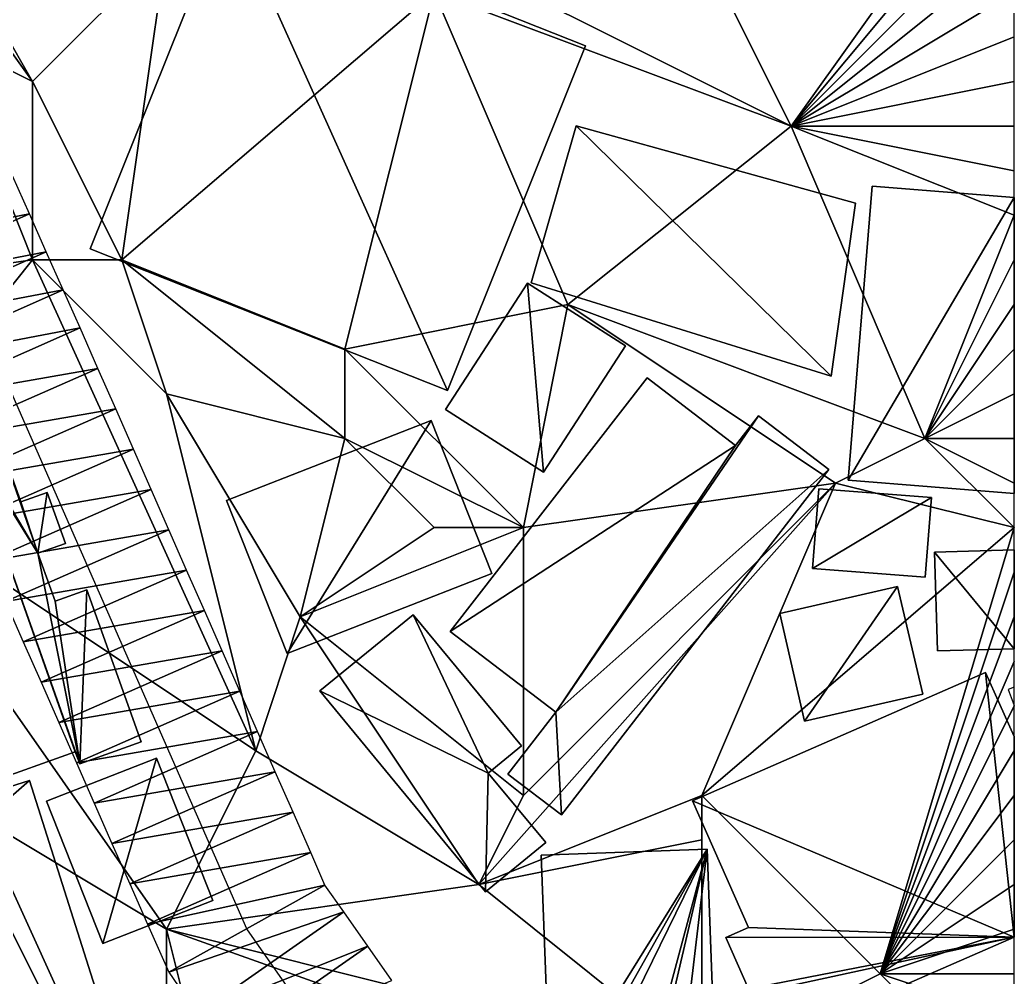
# Model space of a CAD drawing. Header units: metres. Extents: x 891 to 1103, y -901 to 900.
# Drawn here: x 1055.43 to 1100, y -344.15 to -301.24 of the extents above; entities that cross this region are included whole.
import ezdxf

# ---------------------------------------------------------------- set-up
doc = ezdxf.new("R2010")
doc.units = ezdxf.units.M
for name, color, linetype in [('OSM_BUILDING_FOOTPRINTS', 7, 'CONTINUOUS'), ('OSM_BUILDING_ROOFS', 1, 'CONTINUOUS'), ('OSM_BUILDING_WALLS', 8, 'CONTINUOUS'), ('OSM_ROAD_AXES', 2, 'CONTINUOUS'), ('OSM_ROAD_SURFACE', 9, 'CONTINUOUS'), ('OSM_TERRAIN', 3, 'CONTINUOUS')]:
    doc.layers.add(name, color=color, linetype=linetype)

msp = doc.modelspace()

# ---------------------------------------------------------------- linework, layer by layer
at = {"layer": 'OSM_BUILDING_FOOTPRINTS'}
for points in [[(1080.782, -302.397, 5.845), (1074.592, -317.846, 5.845), (1058.586, -311.509, 5.845), (1064.777, -296.06, 5.845), (1080.782, -302.397, 5.845)], [(1092.886, -309.453, 6.41), (1091.803, -317.216, 6.41), (1078.35, -313.025, 6.41), (1080.362, -305.991, 6.41), (1092.886, -309.453, 6.41)], [(1100, -309.202, 6.253), (1093.638, -308.69, 6.253), (1092.565, -321.872, 6.253), (1100, -322.47, 6.253)], [(1078.185, -313.036, 6.182), (1074.504, -318.698, 6.182), (1078.903, -321.518, 6.182), (1082.584, -315.856, 6.182), (1078.185, -313.036, 6.182)], [(1083.545, -317.282, 6.061), (1087.514, -320.313, 6.061), (1088.542, -318.986, 6.061), (1091.692, -321.397, 6.061), (1079.709, -336.868, 6.061), (1077.311, -335.043, 6.061), (1079.455, -332.278, 6.061), (1074.724, -328.662, 6.061), (1083.545, -317.282, 6.061)], [(1048.815, -321.064, 5.031), (1052.816, -319.648, 5.031), (1052.562, -318.952, 5.031), (1053.9, -318.476, 5.031), (1055.469, -322.845, 5.031), (1056.652, -322.424, 5.031), (1057.47, -324.703, 5.031), (1056.232, -325.145, 5.031), (1057.005, -327.301, 5.031), (1058.431, -326.793, 5.031), (1060.874, -333.605, 5.031), (1058.111, -334.589, 5.031), (1057.912, -334.047, 5.031), (1053.966, -335.452, 5.031), (1048.815, -321.064, 5.031)], [(1064.699, -322.778, 5.422), (1073.873, -319.195, 5.422), (1076.581, -326.052, 5.422), (1067.418, -329.635, 5.422), (1064.699, -322.778, 5.422)], [(1091.239, -322.259, 6.187), (1096.29, -322.646, 6.187), (1096.014, -326.218, 6.187), (1090.962, -325.831, 6.187), (1091.239, -322.259, 6.187)], [(1100, -329.425, 6.636), (1100, -324.997, 6.636), (1096.434, -325.101, 6.636), (1096.566, -329.525, 6.636)], [(1089.492, -327.855, 6.354), (1094.776, -326.639, 6.354), (1095.903, -331.46, 6.354), (1090.608, -332.677, 6.354), (1089.492, -327.855, 6.354)], [(1073.066, -327.91, 5.666), (1068.877, -331.316, 5.666), (1076.305, -340.329, 5.666), (1079.013, -338.118, 5.666), (1076.427, -334.999, 5.666), (1077.919, -333.782, 5.666), (1073.066, -327.91, 5.666)], [(1100, -342.354, 6.285), (1100, -333.365, 6.285), (1098.722, -330.487, 6.285), (1085.579, -336.238, 6.285), (1088.099, -341.922, 6.285), (1087.071, -342.375, 6.285), (1088.088, -344.676, 6.285), (1086.916, -345.195, 6.285), (1087.988, -347.606, 6.285)], [(1100, -331.157, 8.898), (1099.728, -331.261, 8.879), (1100, -331.971, 8.908)], [(1056.629, -336.259, 5.169), (1061.559, -334.335, 5.169), (1064.08, -340.716, 5.169), (1059.15, -342.64, 5.169), (1056.629, -336.259, 5.169)], [(1048.284, -339.234, 4.945), (1053.7, -337.21, 4.945), (1053.358, -336.126, 4.945), (1055.867, -335.341, 4.945), (1062.83, -357.282, 4.945), (1054.75, -359.815, 4.945), (1048.284, -339.234, 4.945)], [(1078.803, -338.682, 5.972), (1086.242, -338.405, 5.972), (1086.706, -350.99, 5.972), (1084.75, -351.057, 5.972), (1084.816, -352.716, 5.972), (1082.882, -352.793, 5.972), (1082.815, -351.178, 5.972), (1079.941, -351.289, 5.972), (1079.886, -349.696, 5.972), (1079.212, -349.718, 5.972), (1078.803, -338.682, 5.972)]]:
    msp.add_polyline3d(points, close=True, dxfattribs=at)
at = {"layer": 'OSM_BUILDING_ROOFS'}
for points in [[(1074.592, -317.846, 15.845), (1064.777, -296.06, 15.845), (1058.586, -311.509, 15.845)], [(1074.592, -317.846, 15.845), (1080.782, -302.397, 15.845), (1064.777, -296.06, 15.845)], [(1091.803, -317.216, 16.41), (1080.362, -305.991, 16.41), (1078.35, -313.025, 16.41)], [(1091.803, -317.216, 16.41), (1092.886, -309.453, 16.41), (1080.362, -305.991, 16.41)], [(1092.565, -321.872, 16.253), (1100, -309.202, 16.253), (1093.638, -308.69, 16.253)], [(1092.565, -321.872, 16.253), (1100, -322.47, 16.253), (1100, -309.202, 16.253)], [(1078.903, -321.518, 16.182), (1078.185, -313.036, 16.182), (1074.504, -318.698, 16.182)], [(1078.903, -321.518, 16.182), (1082.584, -315.856, 16.182), (1078.185, -313.036, 16.182)], [(1087.514, -320.313, 16.061), (1083.545, -317.282, 16.061), (1074.724, -328.662, 16.061)], [(1056.232, -325.145, 15.031), (1053.9, -318.476, 15.031), (1052.562, -318.952, 15.031)], [(1056.232, -325.145, 15.031), (1055.469, -322.845, 15.031), (1053.9, -318.476, 15.031)], [(1056.232, -325.145, 15.031), (1052.562, -318.952, 15.031), (1052.816, -319.648, 15.031)], [(1079.455, -332.278, 16.061), (1091.692, -321.397, 16.061), (1088.542, -318.986, 16.061)], [(1079.455, -332.278, 16.061), (1088.542, -318.986, 16.061), (1087.514, -320.313, 16.061)], [(1073.873, -319.195, 15.422), (1064.699, -322.778, 15.422), (1067.418, -329.635, 15.422)], [(1073.873, -319.195, 15.422), (1067.418, -329.635, 15.422), (1076.581, -326.052, 15.422)], [(1052.816, -319.648, 15.031), (1053.966, -335.452, 15.031), (1057.912, -334.047, 15.031)], [(1052.816, -319.648, 15.031), (1057.912, -334.047, 15.031), (1058.111, -334.589, 15.031)], [(1056.232, -325.145, 15.031), (1052.816, -319.648, 15.031), (1058.111, -334.589, 15.031)], [(1087.514, -320.313, 16.061), (1074.724, -328.662, 16.061), (1079.455, -332.278, 16.061)], [(1079.455, -332.278, 16.061), (1079.709, -336.868, 16.061), (1091.692, -321.397, 16.061)], [(1056.232, -325.145, 15.031), (1056.652, -322.424, 15.031), (1055.469, -322.845, 15.031)], [(1056.232, -325.145, 15.031), (1057.47, -324.703, 15.031), (1056.652, -322.424, 15.031)], [(1096.29, -322.646, 16.187), (1091.239, -322.259, 16.187), (1090.962, -325.831, 16.187)], [(1096.29, -322.646, 16.187), (1090.962, -325.831, 16.187), (1096.014, -326.218, 16.187)], [(1058.111, -334.589, 15.031), (1057.005, -327.301, 15.031), (1056.232, -325.145, 15.031)], [(1096.434, -325.101, 16.636), (1100, -329.425, 16.636), (1100, -324.997, 16.636)], [(1096.434, -325.101, 16.636), (1096.566, -329.525, 16.636), (1100, -329.425, 16.636)], [(1094.776, -326.639, 16.354), (1089.492, -327.855, 16.354), (1090.608, -332.677, 16.354)], [(1094.776, -326.639, 16.354), (1090.608, -332.677, 16.354), (1095.903, -331.46, 16.354)], [(1058.111, -334.589, 15.031), (1058.431, -326.793, 15.031), (1057.005, -327.301, 15.031)], [(1058.111, -334.589, 15.031), (1060.874, -333.605, 15.031), (1058.431, -326.793, 15.031)], [(1076.427, -334.999, 15.666), (1073.066, -327.91, 15.666), (1068.877, -331.316, 15.666)], [(1076.427, -334.999, 15.666), (1077.919, -333.782, 15.666), (1073.066, -327.91, 15.666)], [(1100, -342.354, 16.285), (1098.722, -330.487, 16.285), (1085.579, -336.238, 16.285)], [(1100, -342.354, 16.285), (1100, -333.365, 16.285), (1098.722, -330.487, 16.285)], [(1076.427, -334.999, 15.666), (1068.877, -331.316, 15.666), (1076.305, -340.329, 15.666)], [(1079.455, -332.278, 16.061), (1077.311, -335.043, 16.061), (1079.709, -336.868, 16.061)], [(1061.559, -334.335, 15.169), (1056.629, -336.259, 15.169), (1059.15, -342.64, 15.169)], [(1061.559, -334.335, 15.169), (1059.15, -342.64, 15.169), (1064.08, -340.716, 15.169)], [(1076.427, -334.999, 15.666), (1076.305, -340.329, 15.666), (1079.013, -338.118, 15.666)], [(1053.7, -337.21, 14.945), (1055.867, -335.341, 14.945), (1053.358, -336.126, 14.945)], [(1053.7, -337.21, 14.945), (1062.83, -357.282, 14.945), (1055.867, -335.341, 14.945)], [(1100, -342.354, 16.285), (1085.579, -336.238, 16.285), (1088.099, -341.922, 16.285)], [(1053.7, -337.21, 14.945), (1054.75, -359.815, 14.945), (1062.83, -357.282, 14.945)], [(1086.242, -338.405, 15.972), (1078.803, -338.682, 15.972), (1079.212, -349.718, 15.972)], [(1086.242, -338.405, 15.972), (1079.212, -349.718, 15.972), (1079.886, -349.696, 15.972)], [(1086.242, -338.405, 15.972), (1079.886, -349.696, 15.972), (1079.941, -351.289, 15.972)], [(1086.242, -338.405, 15.972), (1079.941, -351.289, 15.972), (1082.815, -351.178, 15.972)], [(1086.242, -338.405, 15.972), (1082.815, -351.178, 15.972), (1082.882, -352.793, 15.972)], [(1084.75, -351.057, 15.972), (1086.242, -338.405, 15.972), (1082.882, -352.793, 15.972)], [(1084.75, -351.057, 15.972), (1086.706, -350.99, 15.972), (1086.242, -338.405, 15.972)], [(1100, -342.354, 16.285), (1088.099, -341.922, 16.285), (1087.071, -342.375, 16.285)], [(1086.916, -345.195, 16.285), (1087.988, -347.606, 16.285), (1100, -342.354, 16.285)], [(1100, -342.354, 16.285), (1088.088, -344.676, 16.285), (1086.916, -345.195, 16.285)], [(1100, -342.354, 16.285), (1087.071, -342.375, 16.285), (1088.088, -344.676, 16.285)]]:
    msp.add_3dface(points, dxfattribs=at)
at = {"layer": 'OSM_BUILDING_WALLS'}
for points in [[(1064.777, -296.06, 5.845), (1058.586, -311.509, 5.845), (1058.586, -311.509, 15.845)], [(1064.777, -296.06, 5.845), (1058.586, -311.509, 15.845), (1064.777, -296.06, 15.845)], [(1080.782, -302.397, 5.845), (1064.777, -296.06, 5.845), (1064.777, -296.06, 15.845)], [(1080.782, -302.397, 5.845), (1064.777, -296.06, 15.845), (1080.782, -302.397, 15.845)], [(1074.592, -317.846, 5.845), (1080.782, -302.397, 5.845), (1080.782, -302.397, 15.845)], [(1074.592, -317.846, 5.845), (1080.782, -302.397, 15.845), (1074.592, -317.846, 15.845)], [(1080.362, -305.991, 6.41), (1078.35, -313.025, 6.41), (1078.35, -313.025, 16.41)], [(1080.362, -305.991, 6.41), (1078.35, -313.025, 16.41), (1080.362, -305.991, 16.41)], [(1092.886, -309.453, 6.41), (1080.362, -305.991, 6.41), (1080.362, -305.991, 16.41)], [(1092.886, -309.453, 6.41), (1080.362, -305.991, 16.41), (1092.886, -309.453, 16.41)], [(1093.638, -308.69, 6.253), (1092.565, -321.872, 6.253), (1092.565, -321.872, 16.253)], [(1093.638, -308.69, 6.253), (1092.565, -321.872, 16.253), (1093.638, -308.69, 16.253)], [(1100, -309.202, 6.253), (1093.638, -308.69, 6.253), (1093.638, -308.69, 16.253)], [(1100, -309.202, 6.253), (1093.638, -308.69, 16.253), (1100, -309.202, 16.253)], [(1100, -322.47, 6.253), (1100, -309.202, 6.253), (1100, -309.202, 16.253)], [(1100, -322.47, 6.253), (1100, -309.202, 16.253), (1100, -322.47, 16.253)], [(1091.803, -317.216, 6.41), (1092.886, -309.453, 6.41), (1092.886, -309.453, 16.41)], [(1091.803, -317.216, 6.41), (1092.886, -309.453, 16.41), (1091.803, -317.216, 16.41)], [(1058.586, -311.509, 5.845), (1074.592, -317.846, 5.845), (1074.592, -317.846, 15.845)], [(1058.586, -311.509, 5.845), (1074.592, -317.846, 15.845), (1058.586, -311.509, 15.845)], [(1078.185, -313.036, 6.182), (1074.504, -318.698, 6.182), (1074.504, -318.698, 16.182)], [(1078.185, -313.036, 6.182), (1074.504, -318.698, 16.182), (1078.185, -313.036, 16.182)], [(1082.584, -315.856, 6.182), (1078.185, -313.036, 6.182), (1078.185, -313.036, 16.182)], [(1082.584, -315.856, 6.182), (1078.185, -313.036, 16.182), (1082.584, -315.856, 16.182)], [(1078.35, -313.025, 6.41), (1091.803, -317.216, 6.41), (1091.803, -317.216, 16.41)], [(1078.35, -313.025, 6.41), (1091.803, -317.216, 16.41), (1078.35, -313.025, 16.41)], [(1078.903, -321.518, 6.182), (1082.584, -315.856, 6.182), (1082.584, -315.856, 16.182)], [(1078.903, -321.518, 6.182), (1082.584, -315.856, 16.182), (1078.903, -321.518, 16.182)], [(1083.545, -317.282, 6.061), (1074.724, -328.662, 6.061), (1074.724, -328.662, 16.061)], [(1083.545, -317.282, 6.061), (1074.724, -328.662, 16.061), (1083.545, -317.282, 16.061)], [(1087.514, -320.313, 6.061), (1083.545, -317.282, 6.061), (1083.545, -317.282, 16.061)], [(1087.514, -320.313, 6.061), (1083.545, -317.282, 16.061), (1087.514, -320.313, 16.061)], [(1055.469, -322.845, 5.031), (1053.9, -318.476, 5.031), (1053.9, -318.476, 15.031)], [(1055.469, -322.845, 5.031), (1053.9, -318.476, 15.031), (1055.469, -322.845, 15.031)], [(1074.504, -318.698, 6.182), (1078.903, -321.518, 6.182), (1078.903, -321.518, 16.182)], [(1074.504, -318.698, 6.182), (1078.903, -321.518, 16.182), (1074.504, -318.698, 16.182)], [(1088.542, -318.986, 6.061), (1087.514, -320.313, 6.061), (1087.514, -320.313, 16.061)], [(1088.542, -318.986, 6.061), (1087.514, -320.313, 16.061), (1088.542, -318.986, 16.061)], [(1091.692, -321.397, 6.061), (1088.542, -318.986, 6.061), (1088.542, -318.986, 16.061)], [(1091.692, -321.397, 6.061), (1088.542, -318.986, 16.061), (1091.692, -321.397, 16.061)], [(1073.873, -319.195, 5.422), (1064.699, -322.778, 5.422), (1064.699, -322.778, 15.422)], [(1073.873, -319.195, 5.422), (1064.699, -322.778, 15.422), (1073.873, -319.195, 15.422)], [(1076.581, -326.052, 5.422), (1073.873, -319.195, 5.422), (1073.873, -319.195, 15.422)], [(1076.581, -326.052, 5.422), (1073.873, -319.195, 15.422), (1076.581, -326.052, 15.422)], [(1079.709, -336.868, 6.061), (1091.692, -321.397, 6.061), (1091.692, -321.397, 16.061)], [(1079.709, -336.868, 6.061), (1091.692, -321.397, 16.061), (1079.709, -336.868, 16.061)], [(1092.565, -321.872, 6.253), (1100, -322.47, 6.253), (1100, -322.47, 16.253)], [(1092.565, -321.872, 6.253), (1100, -322.47, 16.253), (1092.565, -321.872, 16.253)], [(1056.652, -322.424, 5.031), (1055.469, -322.845, 5.031), (1055.469, -322.845, 15.031)], [(1056.652, -322.424, 5.031), (1055.469, -322.845, 15.031), (1056.652, -322.424, 15.031)], [(1057.47, -324.703, 5.031), (1056.652, -322.424, 5.031), (1056.652, -322.424, 15.031)], [(1057.47, -324.703, 5.031), (1056.652, -322.424, 15.031), (1057.47, -324.703, 15.031)], [(1091.239, -322.259, 6.187), (1090.962, -325.831, 6.187), (1090.962, -325.831, 16.187)], [(1091.239, -322.259, 6.187), (1090.962, -325.831, 16.187), (1091.239, -322.259, 16.187)], [(1096.29, -322.646, 6.187), (1091.239, -322.259, 6.187), (1091.239, -322.259, 16.187)], [(1096.29, -322.646, 6.187), (1091.239, -322.259, 16.187), (1096.29, -322.646, 16.187)], [(1096.014, -326.218, 6.187), (1096.29, -322.646, 6.187), (1096.29, -322.646, 16.187)], [(1096.014, -326.218, 6.187), (1096.29, -322.646, 16.187), (1096.014, -326.218, 16.187)], [(1064.699, -322.778, 5.422), (1067.418, -329.635, 5.422), (1067.418, -329.635, 15.422)], [(1064.699, -322.778, 5.422), (1067.418, -329.635, 15.422), (1064.699, -322.778, 15.422)], [(1056.232, -325.145, 5.031), (1057.47, -324.703, 5.031), (1057.47, -324.703, 15.031)], [(1056.232, -325.145, 5.031), (1057.47, -324.703, 15.031), (1056.232, -325.145, 15.031)], [(1057.005, -327.301, 5.031), (1056.232, -325.145, 5.031), (1056.232, -325.145, 15.031)], [(1057.005, -327.301, 5.031), (1056.232, -325.145, 15.031), (1057.005, -327.301, 15.031)], [(1100, -324.997, 6.636), (1096.434, -325.101, 6.636), (1096.434, -325.101, 16.636)], [(1100, -324.997, 6.636), (1096.434, -325.101, 16.636), (1100, -324.997, 16.636)], [(1096.434, -325.101, 6.636), (1096.566, -329.525, 6.636), (1096.566, -329.525, 16.636)], [(1096.434, -325.101, 6.636), (1096.566, -329.525, 16.636), (1096.434, -325.101, 16.636)], [(1100, -329.425, 6.636), (1100, -324.997, 6.636), (1100, -324.997, 16.636)], [(1100, -329.425, 6.636), (1100, -324.997, 16.636), (1100, -329.425, 16.636)], [(1067.418, -329.635, 5.422), (1076.581, -326.052, 5.422), (1076.581, -326.052, 15.422)], [(1067.418, -329.635, 5.422), (1076.581, -326.052, 15.422), (1067.418, -329.635, 15.422)], [(1090.962, -325.831, 6.187), (1096.014, -326.218, 6.187), (1096.014, -326.218, 16.187)], [(1090.962, -325.831, 6.187), (1096.014, -326.218, 16.187), (1090.962, -325.831, 16.187)], [(1094.776, -326.639, 6.354), (1089.492, -327.855, 6.354), (1089.492, -327.855, 16.354)], [(1094.776, -326.639, 6.354), (1089.492, -327.855, 16.354), (1094.776, -326.639, 16.354)], [(1095.903, -331.46, 6.354), (1094.776, -326.639, 6.354), (1094.776, -326.639, 16.354)], [(1095.903, -331.46, 6.354), (1094.776, -326.639, 16.354), (1095.903, -331.46, 16.354)], [(1058.431, -326.793, 5.031), (1057.005, -327.301, 5.031), (1057.005, -327.301, 15.031)], [(1058.431, -326.793, 5.031), (1057.005, -327.301, 15.031), (1058.431, -326.793, 15.031)], [(1060.874, -333.605, 5.031), (1058.431, -326.793, 5.031), (1058.431, -326.793, 15.031)], [(1060.874, -333.605, 5.031), (1058.431, -326.793, 15.031), (1060.874, -333.605, 15.031)], [(1073.066, -327.91, 5.666), (1068.877, -331.316, 5.666), (1068.877, -331.316, 15.666)], [(1073.066, -327.91, 5.666), (1068.877, -331.316, 15.666), (1073.066, -327.91, 15.666)], [(1077.919, -333.782, 5.666), (1073.066, -327.91, 5.666), (1073.066, -327.91, 15.666)], [(1077.919, -333.782, 5.666), (1073.066, -327.91, 15.666), (1077.919, -333.782, 15.666)], [(1089.492, -327.855, 6.354), (1090.608, -332.677, 6.354), (1090.608, -332.677, 16.354)], [(1089.492, -327.855, 6.354), (1090.608, -332.677, 16.354), (1089.492, -327.855, 16.354)], [(1074.724, -328.662, 6.061), (1079.455, -332.278, 6.061), (1079.455, -332.278, 16.061)], [(1074.724, -328.662, 6.061), (1079.455, -332.278, 16.061), (1074.724, -328.662, 16.061)], [(1096.566, -329.525, 6.636), (1100, -329.425, 6.636), (1100, -329.425, 16.636)], [(1096.566, -329.525, 6.636), (1100, -329.425, 16.636), (1096.566, -329.525, 16.636)], [(1098.722, -330.487, 6.285), (1085.579, -336.238, 6.285), (1085.579, -336.238, 16.285)], [(1098.722, -330.487, 6.285), (1085.579, -336.238, 16.285), (1098.722, -330.487, 16.285)], [(1100, -333.365, 6.285), (1098.722, -330.487, 6.285), (1098.722, -330.487, 16.285)], [(1100, -333.365, 6.285), (1098.722, -330.487, 16.285), (1100, -333.365, 16.285)], [(1068.877, -331.316, 5.666), (1076.305, -340.329, 5.666), (1076.305, -340.329, 15.666)], [(1068.877, -331.316, 5.666), (1076.305, -340.329, 15.666), (1068.877, -331.316, 15.666)], [(1090.608, -332.677, 6.354), (1095.903, -331.46, 6.354), (1095.903, -331.46, 16.354)], [(1090.608, -332.677, 6.354), (1095.903, -331.46, 16.354), (1090.608, -332.677, 16.354)], [(1079.455, -332.278, 6.061), (1077.311, -335.043, 6.061), (1077.311, -335.043, 16.061)], [(1079.455, -332.278, 6.061), (1077.311, -335.043, 16.061), (1079.455, -332.278, 16.061)], [(1100, -342.354, 6.285), (1100, -333.365, 6.285), (1100, -333.365, 16.285)], [(1100, -342.354, 6.285), (1100, -333.365, 16.285), (1100, -342.354, 16.285)], [(1058.111, -334.589, 5.031), (1060.874, -333.605, 5.031), (1060.874, -333.605, 15.031)], [(1058.111, -334.589, 5.031), (1060.874, -333.605, 15.031), (1058.111, -334.589, 15.031)], [(1076.427, -334.999, 5.666), (1077.919, -333.782, 5.666), (1077.919, -333.782, 15.666)], [(1076.427, -334.999, 5.666), (1077.919, -333.782, 15.666), (1076.427, -334.999, 15.666)], [(1053.966, -335.452, 5.031), (1057.912, -334.047, 5.031), (1057.912, -334.047, 15.031)], [(1053.966, -335.452, 5.031), (1057.912, -334.047, 15.031), (1053.966, -335.452, 15.031)], [(1057.912, -334.047, 5.031), (1058.111, -334.589, 5.031), (1058.111, -334.589, 15.031)], [(1057.912, -334.047, 5.031), (1058.111, -334.589, 15.031), (1057.912, -334.047, 15.031)], [(1061.559, -334.335, 5.169), (1056.629, -336.259, 5.169), (1056.629, -336.259, 15.169)], [(1061.559, -334.335, 5.169), (1056.629, -336.259, 15.169), (1061.559, -334.335, 15.169)], [(1064.08, -340.716, 5.169), (1061.559, -334.335, 5.169), (1061.559, -334.335, 15.169)], [(1064.08, -340.716, 5.169), (1061.559, -334.335, 15.169), (1064.08, -340.716, 15.169)], [(1079.013, -338.118, 5.666), (1076.427, -334.999, 5.666), (1076.427, -334.999, 15.666)], [(1079.013, -338.118, 5.666), (1076.427, -334.999, 15.666), (1079.013, -338.118, 15.666)], [(1077.311, -335.043, 6.061), (1079.709, -336.868, 6.061), (1079.709, -336.868, 16.061)], [(1077.311, -335.043, 6.061), (1079.709, -336.868, 16.061), (1077.311, -335.043, 16.061)], [(1055.867, -335.341, 4.945), (1053.358, -336.126, 4.945), (1053.358, -336.126, 14.945)], [(1055.867, -335.341, 4.945), (1053.358, -336.126, 14.945), (1055.867, -335.341, 14.945)], [(1062.83, -357.282, 4.945), (1055.867, -335.341, 4.945), (1055.867, -335.341, 14.945)], [(1062.83, -357.282, 4.945), (1055.867, -335.341, 14.945), (1062.83, -357.282, 14.945)], [(1056.629, -336.259, 5.169), (1059.15, -342.64, 5.169), (1059.15, -342.64, 15.169)], [(1056.629, -336.259, 5.169), (1059.15, -342.64, 15.169), (1056.629, -336.259, 15.169)], [(1085.579, -336.238, 6.285), (1088.099, -341.922, 6.285), (1088.099, -341.922, 16.285)], [(1085.579, -336.238, 6.285), (1088.099, -341.922, 16.285), (1085.579, -336.238, 16.285)], [(1076.305, -340.329, 5.666), (1079.013, -338.118, 5.666), (1079.013, -338.118, 15.666)], [(1076.305, -340.329, 5.666), (1079.013, -338.118, 15.666), (1076.305, -340.329, 15.666)], [(1086.242, -338.405, 5.972), (1078.803, -338.682, 5.972), (1078.803, -338.682, 15.972)], [(1086.242, -338.405, 5.972), (1078.803, -338.682, 15.972), (1086.242, -338.405, 15.972)], [(1078.803, -338.682, 5.972), (1079.212, -349.718, 5.972), (1079.212, -349.718, 15.972)], [(1078.803, -338.682, 5.972), (1079.212, -349.718, 15.972), (1078.803, -338.682, 15.972)], [(1086.706, -350.99, 5.972), (1086.242, -338.405, 5.972), (1086.242, -338.405, 15.972)], [(1086.706, -350.99, 5.972), (1086.242, -338.405, 15.972), (1086.706, -350.99, 15.972)], [(1059.15, -342.64, 5.169), (1064.08, -340.716, 5.169), (1064.08, -340.716, 15.169)], [(1059.15, -342.64, 5.169), (1064.08, -340.716, 15.169), (1059.15, -342.64, 15.169)], [(1088.099, -341.922, 6.285), (1087.071, -342.375, 6.285), (1087.071, -342.375, 16.285)], [(1088.099, -341.922, 6.285), (1087.071, -342.375, 16.285), (1088.099, -341.922, 16.285)], [(1087.071, -342.375, 6.285), (1088.088, -344.676, 6.285), (1088.088, -344.676, 16.285)], [(1087.071, -342.375, 6.285), (1088.088, -344.676, 16.285), (1087.071, -342.375, 16.285)], [(1087.988, -347.606, 6.285), (1100, -342.354, 6.285), (1100, -342.354, 16.285)], [(1087.988, -347.606, 6.285), (1100, -342.354, 16.285), (1087.988, -347.606, 16.285)]]:
    msp.add_3dface(points, dxfattribs=at)
at = {"layer": 'OSM_ROAD_AXES'}
msp.add_polyline3d([(1100, -347.791, 8.88), (1095.438, -352.207, 9.059), (1089.138, -354.894, 8.937), (1084.495, -355.823, 8.778), (1078.847, -355.646, 8.547), (1075.409, -354.098, 8.388), (1072.038, -351.189, 8.224), (1065.605, -341.977, 7.724), (1054.474, -316.663, 7.113), (1047.655, -301.346, 7.406), (1040.216, -283.264, 8.159)], dxfattribs=at)
at = {"layer": 'OSM_ROAD_SURFACE'}
for points in [[(1055.855, -309.93, 7.3), (1055.097, -308.228, 7.324), (1047.789, -311.482, 7.115)], [(1055.855, -309.93, 7.3), (1047.789, -311.482, 7.115), (1048.547, -313.184, 7.084)], [(1056.613, -311.632, 7.389), (1055.855, -309.93, 7.3), (1048.547, -313.184, 7.084)], [(1056.613, -311.632, 7.389), (1048.547, -313.184, 7.084), (1049.305, -314.886, 7.096)], [(1057.371, -313.334, 7.229), (1056.613, -311.632, 7.389), (1049.305, -314.886, 7.096)], [(1057.371, -313.334, 7.229), (1049.305, -314.886, 7.096), (1050.062, -316.588, 7.107)], [(1058.132, -315.044, 7.237), (1057.371, -313.334, 7.229), (1050.062, -316.588, 7.107)], [(1058.132, -315.044, 7.237), (1050.062, -316.588, 7.107), (1050.816, -318.281, 7.118)], [(1058.931, -316.861, 7.256), (1058.132, -315.044, 7.237), (1050.816, -318.281, 7.118)], [(1058.931, -316.861, 7.256), (1050.816, -318.281, 7.118), (1051.608, -320.081, 7.137)], [(1059.726, -318.669, 7.275), (1058.931, -316.861, 7.256), (1051.608, -320.081, 7.137)], [(1059.726, -318.669, 7.275), (1051.608, -320.081, 7.137), (1052.403, -321.889, 7.157)], [(1060.521, -320.477, 7.294), (1059.726, -318.669, 7.275), (1052.403, -321.889, 7.157)], [(1060.521, -320.477, 7.294), (1052.403, -321.889, 7.157), (1053.198, -323.697, 7.177)], [(1061.316, -322.285, 7.312), (1060.521, -320.477, 7.294), (1053.198, -323.697, 7.177)], [(1061.316, -322.285, 7.312), (1053.198, -323.697, 7.177), (1053.993, -325.505, 7.196)], [(1062.111, -324.093, 7.331), (1061.316, -322.285, 7.312), (1053.993, -325.505, 7.196)], [(1062.111, -324.093, 7.331), (1053.993, -325.505, 7.196), (1054.788, -327.313, 7.242)], [(1062.906, -325.902, 7.35), (1062.111, -324.093, 7.331), (1054.788, -327.313, 7.242)], [(1062.906, -325.902, 7.35), (1054.788, -327.313, 7.242), (1055.583, -329.122, 7.303)], [(1063.701, -327.71, 7.368), (1062.906, -325.902, 7.35), (1055.583, -329.122, 7.303)], [(1063.701, -327.71, 7.368), (1055.583, -329.122, 7.303), (1056.378, -330.93, 7.365)], [(1064.496, -329.518, 7.387), (1063.701, -327.71, 7.368), (1056.378, -330.93, 7.365)], [(1064.496, -329.518, 7.387), (1056.378, -330.93, 7.365), (1057.173, -332.738, 7.426)], [(1065.291, -331.326, 7.406), (1064.496, -329.518, 7.387), (1057.173, -332.738, 7.426)], [(1065.291, -331.326, 7.406), (1057.173, -332.738, 7.426), (1057.968, -334.546, 7.487)], [(1066.086, -333.134, 7.428), (1065.291, -331.326, 7.406), (1057.968, -334.546, 7.487)], [(1066.086, -333.134, 7.428), (1057.968, -334.546, 7.487), (1058.763, -336.354, 7.549)], [(1066.881, -334.942, 7.463), (1066.086, -333.134, 7.428), (1058.763, -336.354, 7.549)], [(1066.881, -334.942, 7.463), (1058.763, -336.354, 7.549), (1059.558, -338.162, 7.61)], [(1067.676, -336.751, 7.557), (1066.881, -334.942, 7.463), (1059.558, -338.162, 7.61)], [(1067.676, -336.751, 7.557), (1059.558, -338.162, 7.61), (1060.353, -339.971, 7.648)], [(1068.472, -338.559, 7.65), (1067.676, -336.751, 7.557), (1060.353, -339.971, 7.648)], [(1068.472, -338.559, 7.65), (1060.353, -339.971, 7.648), (1061.148, -341.779, 7.66)], [(1069.097, -340.027, 7.726), (1068.472, -338.559, 7.65), (1061.148, -341.779, 7.66)], [(1069.097, -340.027, 7.726), (1061.148, -341.779, 7.66), (1062.113, -343.927, 7.685)], [(1069.957, -341.222, 7.79), (1069.097, -340.027, 7.726), (1062.113, -343.927, 7.685)], [(1069.957, -341.222, 7.79), (1062.113, -343.927, 7.685), (1063.398, -345.802, 7.842)], [(1071.029, -342.757, 7.87), (1069.957, -341.222, 7.79), (1063.398, -345.802, 7.842)], [(1071.029, -342.757, 7.87), (1063.398, -345.802, 7.842), (1064.47, -347.338, 7.906)], [(1072.101, -344.293, 7.949), (1071.029, -342.757, 7.87), (1064.47, -347.338, 7.906)]]:
    msp.add_3dface(points, dxfattribs=at)
at = {"layer": 'OSM_TERRAIN'}
for points in [[(1052, -302, 7.317), (1056, -304, 7.712), (1046, -290, 7.787)], [(1046, -290, 7.787), (1056, -304, 7.712), (1048, -290, 8.336)], [(1056, -304, 7.712), (1062, -298, 8.42), (1048, -290, 8.336)], [(1070, -296, 8.879), (1090, -306, 8.597), (1082, -290, 8.94)], [(1082, -290, 8.94), (1090, -306, 8.597), (1100, -292, 8.494)], [(1090, -306, 8.597), (1100, -294, 8.681), (1100, -292, 8.494)], [(1090, -306, 8.597), (1100, -296, 8.681), (1100, -294, 8.681)], [(1074, -300, 8.422), (1090, -306, 8.597), (1070, -296, 8.879)], [(1100, -298, 8.681), (1100, -296, 8.681), (1090, -306, 8.597)], [(1056, -304, 7.712), (1060, -312, 8.398), (1062, -298, 8.42)], [(1060, -312, 8.398), (1074, -300, 8.422), (1062, -298, 8.42)], [(1100, -300, 8.646), (1100, -298, 8.681), (1090, -306, 8.597)], [(1060, -312, 8.398), (1070, -316, 8.422), (1074, -300, 8.422)], [(1070, -316, 8.422), (1080, -314, 8.528), (1074, -300, 8.422)], [(1080, -314, 8.528), (1090, -306, 8.597), (1074, -300, 8.422)], [(1100, -302, 8.486), (1100, -300, 8.646), (1090, -306, 8.597)], [(1056, -312, 7.115), (1052, -302, 7.317), (1042, -314, 6.964)], [(1052, -302, 7.317), (1056, -312, 7.115), (1056, -304, 7.712)], [(1090, -306, 8.597), (1100, -304, 8.244), (1100, -302, 8.486)], [(1056, -312, 7.115), (1060, -312, 8.398), (1056, -304, 7.712)], [(1090, -306, 8.597), (1100, -306, 8.252), (1100, -304, 8.244)], [(1080, -314, 8.528), (1096, -320, 8.503), (1090, -306, 8.597)], [(1096, -320, 8.503), (1100, -310, 8.482), (1090, -306, 8.597)], [(1100, -310, 8.482), (1100, -308, 8.397), (1090, -306, 8.597)], [(1090, -306, 8.597), (1100, -308, 8.397), (1100, -306, 8.252)], [(1096, -320, 8.503), (1100, -312, 8.482), (1100, -310, 8.482)], [(1042, -314, 6.964), (1048, -322, 7.043), (1056, -312, 7.115)], [(1048, -322, 7.043), (1066, -334, 7.359), (1056, -312, 7.115)], [(1066, -334, 7.359), (1062, -318, 7.351), (1056, -312, 7.115)], [(1062, -318, 7.351), (1060, -312, 8.398), (1056, -312, 7.115)], [(1062, -318, 7.351), (1070, -320, 7.562), (1060, -312, 8.398)], [(1070, -320, 7.562), (1070, -316, 8.422), (1060, -312, 8.398)], [(1096, -320, 8.503), (1100, -314, 8.482), (1100, -312, 8.482)], [(1078, -324, 8.125), (1080, -314, 8.528), (1070, -316, 8.422)], [(1078, -324, 8.125), (1092, -322, 8.2), (1080, -314, 8.528)], [(1092, -322, 8.2), (1096, -320, 8.503), (1080, -314, 8.528)], [(1100, -316, 8.482), (1100, -314, 8.482), (1096, -320, 8.503)], [(1070, -320, 7.562), (1078, -324, 8.125), (1070, -316, 8.422)], [(1096, -320, 8.503), (1100, -318, 8.482), (1100, -316, 8.482)], [(1066, -334, 7.359), (1068, -328, 7.576), (1062, -318, 7.351)], [(1068, -328, 7.576), (1070, -320, 7.562), (1062, -318, 7.351)], [(1100, -320, 8.482), (1100, -318, 8.482), (1096, -320, 8.503)], [(1068, -328, 7.576), (1074, -324, 7.614), (1070, -320, 7.562)], [(1074, -324, 7.614), (1078, -324, 8.125), (1070, -320, 7.562)], [(1100, -324, 8.776), (1096, -320, 8.503), (1092, -322, 8.2)], [(1100, -324, 8.776), (1100, -322, 8.574), (1096, -320, 8.503)], [(1100, -322, 8.574), (1100, -320, 8.482), (1096, -320, 8.503)], [(1052, -336, 6.944), (1062, -342, 7.685), (1048, -322, 7.043)], [(1048, -322, 7.043), (1062, -342, 7.685), (1066, -334, 7.359)], [(1078, -336, 8.108), (1076, -340, 7.755), (1092, -322, 8.2)], [(1076, -340, 7.755), (1086, -336, 8.452), (1092, -322, 8.2)], [(1078, -324, 8.125), (1078, -336, 8.108), (1092, -322, 8.2)], [(1086, -336, 8.452), (1100, -324, 8.776), (1092, -322, 8.2)], [(1068, -328, 7.576), (1078, -336, 8.108), (1078, -324, 8.125)], [(1068, -328, 7.576), (1078, -324, 8.125), (1074, -324, 7.614)], [(1086, -336, 8.452), (1094, -344, 8.625), (1100, -324, 8.776)], [(1100, -324, 8.776), (1094, -344, 8.625), (1100, -326, 8.833)], [(1094, -344, 8.625), (1100, -328, 8.853), (1100, -326, 8.833)], [(1066, -334, 7.359), (1076, -340, 7.755), (1068, -328, 7.576)], [(1076, -340, 7.755), (1078, -336, 8.108), (1068, -328, 7.576)], [(1094, -344, 8.625), (1100, -330, 8.883), (1100, -328, 8.853)], [(1100, -332, 8.908), (1100, -330, 8.883), (1094, -344, 8.625)], [(1100, -334, 8.854), (1100, -332, 8.908), (1094, -344, 8.625)], [(1062, -342, 7.685), (1076, -340, 7.755), (1066, -334, 7.359)], [(1094, -344, 8.625), (1100, -336, 8.783), (1100, -334, 8.854)], [(1062, -356, 7.111), (1052, -336, 6.944), (1048, -340, 7.002)], [(1062, -356, 7.111), (1062, -342, 7.685), (1052, -336, 6.944)], [(1076, -340, 7.755), (1086, -338, 8.254), (1086, -336, 8.452)], [(1086, -348, 8.217), (1094, -344, 8.625), (1086, -336, 8.452)], [(1086, -338, 8.254), (1086, -348, 8.217), (1086, -336, 8.452)], [(1094, -344, 8.625), (1100, -338, 8.649), (1100, -336, 8.783)], [(1076, -340, 7.755), (1086, -348, 8.217), (1086, -338, 8.254)], [(1100, -340, 8.693), (1100, -338, 8.649), (1094, -344, 8.625)], [(1052, -354, 6.959), (1062, -356, 7.111), (1048, -340, 7.002)], [(1062, -342, 7.685), (1086, -348, 8.217), (1076, -340, 7.755)], [(1100, -342, 8.824), (1100, -340, 8.693), (1094, -344, 8.625)], [(1064, -350, 7.869), (1090, -352, 9.005), (1062, -342, 7.685)], [(1090, -352, 9.005), (1086, -348, 8.217), (1062, -342, 7.685)], [(1062, -356, 7.111), (1064, -350, 7.869), (1062, -342, 7.685)], [(1094, -344, 8.625), (1100, -344, 8.82), (1100, -342, 8.824)], [(1086, -348, 8.217), (1096, -346, 9.01), (1094, -344, 8.625)], [(1096, -346, 9.01), (1100, -346, 8.82), (1094, -344, 8.625)], [(1100, -346, 8.82), (1100, -344, 8.82), (1094, -344, 8.625)]]:
    msp.add_3dface(points, dxfattribs=at)

doc.saveas('drawing.dxf')
